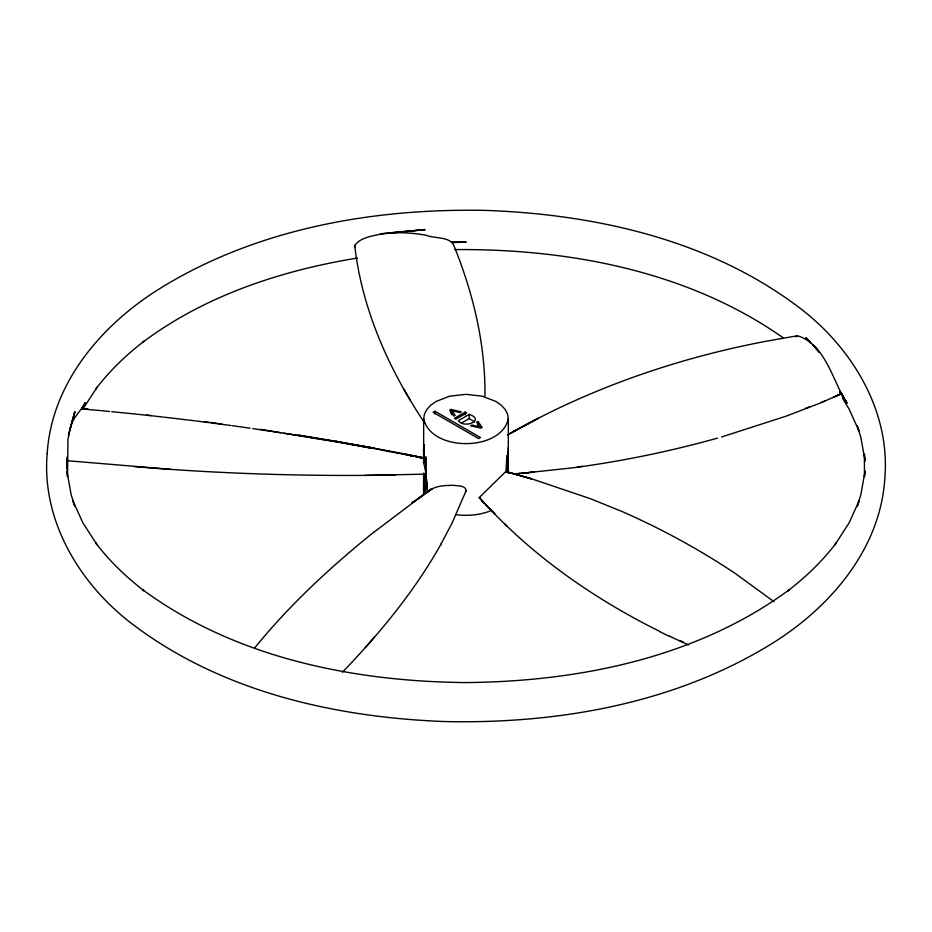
<?xml version="1.0" encoding="UTF-8"?>
<svg xmlns="http://www.w3.org/2000/svg" width="932" height="932" viewBox="0 0 932 932"><rect width="100%" height="100%" fill="white"/><g stroke="black" fill="none" stroke-linecap="round" stroke-linejoin="round"><path stroke-width="1.4" d="M425.784 472.105L423.641 462.505L423.676 418.759L424.479 413.994L426.868 409.404L430.77 405.175L436.06 401.459L449.783 396.17L466 394.329L482.217 396.17L495.975 401.482L501.23 405.175L505.132 409.404L507.521 413.994L508.324 418.759L508.313 472.792L508.243 447.605M423.839 473.27L424.118 494.554A42.278 24.407 0 0 1 423.641 490.395L423.676 474.539M424.41 486.271L423.641 490.395L423.711 473.91M484.931 396.112C485.584 344.525 473.27 293.592 454.059 245.978C450.179 236.18 434.976 238.86 426.32 235.318C415.322 233.268 404.092 232.348 392.908 232.825M69.085 432.786L68.502 435.337L74.84 411.827L69.737 430.118L67.954 439.834L67.535 476.555M67.302 456.68L67.092 466L67.267 457.577M506.367 472.349L506.763 455.818L506.332 472.209M67.267 458.835L67.092 466L67.302 458.602M423.641 462.505L424.41 444.517M864.465 476.555L864.407 454.129L865.094 461.002L860.853 437.329L857.16 425.621L859.374 431.749L849.087 409.09L842.423 398.011M66.65 468.68L67.197 459.965M67.232 460.152L66.65 468.819L67.232 460.606M864.535 476.497L865.094 470.998L860.853 494.671L857.16 506.379L859.374 500.251L849.087 522.91L834.862 544.882L836.342 542.808C822.537 561.087 805.865 577.013 787.726 590.946L789.171 589.816C696.705 657.829 578.842 681.56 465.965 682.573C353.112 681.548 235.272 657.817 142.829 589.816L144.274 590.946C126.135 577.013 109.463 561.087 95.658 542.808L97.138 544.882L82.913 522.91L72.626 500.251L74.84 506.379L71.147 494.671L66.906 470.998L67.465 476.497M508.324 418.759C501.241 451.904 430.759 451.892 423.676 418.759M425.819 472.664L425.784 456.808L425.633 474.073M74.84 411.827L69.772 429.967M70.424 427.753C72.381 417.839 80.618 411.501 85.08 403.067L82.237 409.334M440.661 544.731L451.95 523.33L466.186 490.535C465.662 485.327 457.332 485.945 453.29 485.316C445.216 485.444 436.258 485.56 429.477 490.5L431.865 488.822L429.361 490.558M796.021 336.895L796.417 336.207M466.186 490.535L465.604 491.246M81.748 409.416L85.08 403.067L82.004 408.729L88.086 409.276L82.004 408.729L85.08 403.067L81.969 408.962L100.505 410.593M441.092 543.985C414.565 591.179 379.918 633.306 342.452 672.182M82.913 409.09L97.138 387.118L95.658 389.192C109.463 370.913 126.135 354.987 144.274 341.054L142.829 342.184C205.168 295.479 281.208 270.525 357.387 258.048M254.762 647.798C289.677 604.81 330.569 567.017 373.615 532.323M424.002 460.21L424.619 459.348M425.598 474.132L364.855 475.39M365.321 647.635L374.268 637.325M373.581 532.463L419.155 498.038M420.39 496.954L419.155 497.874L426.798 492.376M414.123 501.404L415.427 500.531L411.629 503.268L417.92 498.667M422.988 495.16L424.258 494.216M419.295 498.038L424.328 494.379M411.664 503.198L414.262 501.323M417.885 498.737L419.19 497.816M431.935 488.787L424.223 494.368M431.831 488.892L428.091 491.455L429.431 490.558M67.267 459.208A1.177 0.687 -60 0 0 67.267 459.791L67.232 460.688M434.906 411.233L433.089 412.282L478.675 438.599L480.481 437.551L434.906 411.233L434.906 413.971M450.972 409.439L449.748 410.15L453.837 416.068L455.142 415.311L451.845 410.651L459.849 412.596L461.189 411.827L450.972 409.439L450.972 413.622M465.243 412.072L454.42 418.328L455.865 419.155L466.687 412.911L465.243 412.072L465.243 414.857M469.227 414.379L458.393 420.623C463.763 429.139 485.91 420.192 469.227 414.379L469.227 418.55L462.004 422.72M478.023 421.544L476.683 422.312L480.05 426.938L471.976 425.039L470.672 425.784L480.912 428.149L482.147 427.438L478.023 421.544L478.023 425.726M508.08 434.568L538.265 418.328L514.01 431.236C592.566 387.386 678.601 357.772 766.908 341.112L797.466 335.765C822.071 343.174 830.796 372.788 841.456 393.56L846.92 403.067L839.837 392.162M508.243 434.51L514.371 430.992M507.462 435.104L514.767 430.968M479.572 497.688C528.642 553.259 592.589 598.123 659.646 631.372M721.589 436.968L786.026 416.196L821.139 402.729L841.526 393.642L836.377 395.902L841.526 393.642L846.92 403.067L841.34 393.584M796.744 335.974L797.466 335.765M832.614 397.696L836.458 396.112M821.104 402.461L824.983 400.888M805.504 408.379L809.407 406.876M490.477 510.876C479.607 515.116 467.713 516.142 456.191 514.697M717.5 438.122C674.71 450.086 631.162 459.336 587.207 465.814A552.303 307.432 1.7 0 1 572.865 467.817L515.664 473.969M380.233 234.165L424.841 229.61L384.112 233.268C374.245 235.971 361.395 236.553 354.789 245.302A1.177 0.687 -60 0 0 354.789 245.897L355.407 246.957M577.642 466.979L582.43 466.315M519.439 473.456L523.202 473.048M515.629 473.899L519.404 473.561L513.788 473.922L519.439 473.503M424.841 229.61L392.034 232.872M534.455 472.023L523.202 473.083M525.042 472.943L528.852 472.664M513.753 473.864L515.664 473.759M451.81 242.6L466 242.169L451.589 242.169M454.863 249.59C569.091 248.646 688.527 271.212 783.416 337.978M395.448 475.029L395.366 475.029C308.306 476.567 221.164 473.864 134.394 466.606M505.785 471.557L479.281 497.513L480.085 498.562M425.342 474.272L424.689 473.864M466 242.169L452.276 241.901M170.195 469.297L67.197 460.711M101.623 410.697L109.51 411.443M111.758 411.664L137.54 414.251M147.64 415.369L155.458 416.196M163.31 417.082L156.576 416.324M146.522 415.043L151.007 415.544M138.658 414.379L146.522 415.253M187.821 419.971L194.532 420.775M164.44 417.198L186.703 419.854M195.638 420.915L208.966 422.627M217.832 423.78L230.635 425.47M211.191 422.918L216.737 423.629M204.364 421.777L221.886 424.037M232.021 425.656L250.032 428.196M252.793 428.592L281.01 432.821M260.739 429.361L374.151 448.152L298.531 435.174L336.615 441.395M283.864 433.263L299.51 435.652M300.873 435.873L304.95 436.549M307.665 436.992L317.195 438.564M318.546 438.786L322.6 439.473M325.303 439.939L327.994 440.393M346.89 443.737L353.915 444.995M330.709 440.871L333.423 441.349M336.149 441.384L373.72 448.071M336.289 441.384L425.097 458.218L402.356 453.569M360.94 446.125L365.612 446.976M356.269 445.438L358.61 445.857M360.94 446.288L364.447 446.929M366.777 447.36L369.119 447.791M366.765 447.197L370.249 447.861M373.464 448.047L402.507 453.569M382.12 450.121L384.508 450.575M386.897 451.03L389.285 451.496M386.897 451.205L389.285 451.659M401.634 453.686L424.351 458.148M407.133 454.991L408.915 455.34M410.686 455.701L412.457 456.051A73.092 54.825 36.6 0 0 410.686 455.748L412.457 456.132M402.251 453.546L424.153 457.985M396.461 453.045L398.849 453.535M506.076 471.639L531.601 478.85L505.971 471.58L506.332 472.081M505.971 471.58L531.275 478.792M531.927 478.92L590.317 498.667L622.541 511.715C661.592 528.922 699.175 549.402 734.696 573.075L774.038 601.699M679.731 640.459L683.098 641.985M682.958 642.451L669.526 636.195M469.227 418.55L474.726 421.893M504.993 524.145L507.09 526.149M489.824 508.872L490.803 509.932L485.875 504.795L487.832 506.926M492.795 511.924L494.857 513.986L490.803 509.897M486.853 505.773L481.029 499.61M818.937 351.877L812.494 344.479L819.333 352.319M491.781 511.039L492.748 512.064M810.642 342.79L805.865 337.733L810.351 342.498M481.063 499.505L479.246 497.583L483.021 501.847M488.846 507.847L489.824 508.907M840.082 391.813L841.701 394.166M424.829 423.256C389.192 370.051 362.035 309.808 354.754 245.699M816.723 349.104L815.64 347.391L816.548 348.918M403.556 388.702L410.068 399.91M423.641 462.214L423.641 448.63L423.711 463.216M507.521 464.031L508.324 472.396M425.819 473.211L427.672 492.644M425.854 473.398L427.637 492.224M424.91 474.073L425.575 492.795M451.845 410.651L451.845 414.833M423.641 473.305L423.641 490.395M669.537 636.439A398.197 237.776 58.3 0 1 659.646 631.616M688.632 644.956A400.574 217.75 -2.7 0 1 682.993 642.428M47.183 453.5C41.253 522.829 82.133 587.882 136.818 627.399C225.066 692.569 336.755 717.454 444.715 721.554C557.289 724.059 673.976 703.846 770.997 644.163C829.48 608.188 880.309 549.659 884.817 478.5C890.747 409.171 849.868 344.118 795.182 304.601C706.934 239.431 595.245 214.546 487.285 210.446C374.711 207.941 258.024 228.154 161.003 287.837C102.52 323.812 51.691 382.341 47.183 453.5M421.73 495.975L420.46 496.907L421.73 495.975M841.596 393.805L840.256 394.457L841.596 393.805M532.58 472.268L530.727 472.454L532.58 472.268M417.746 457.181L416.01 456.843L417.781 457.158M421.287 457.927L419.551 457.554L421.287 457.927M483.918 502.791L481.961 500.659L483.918 502.791M508.336 472.967L508.103 451.74L508.301 472.943"/></g></svg>
